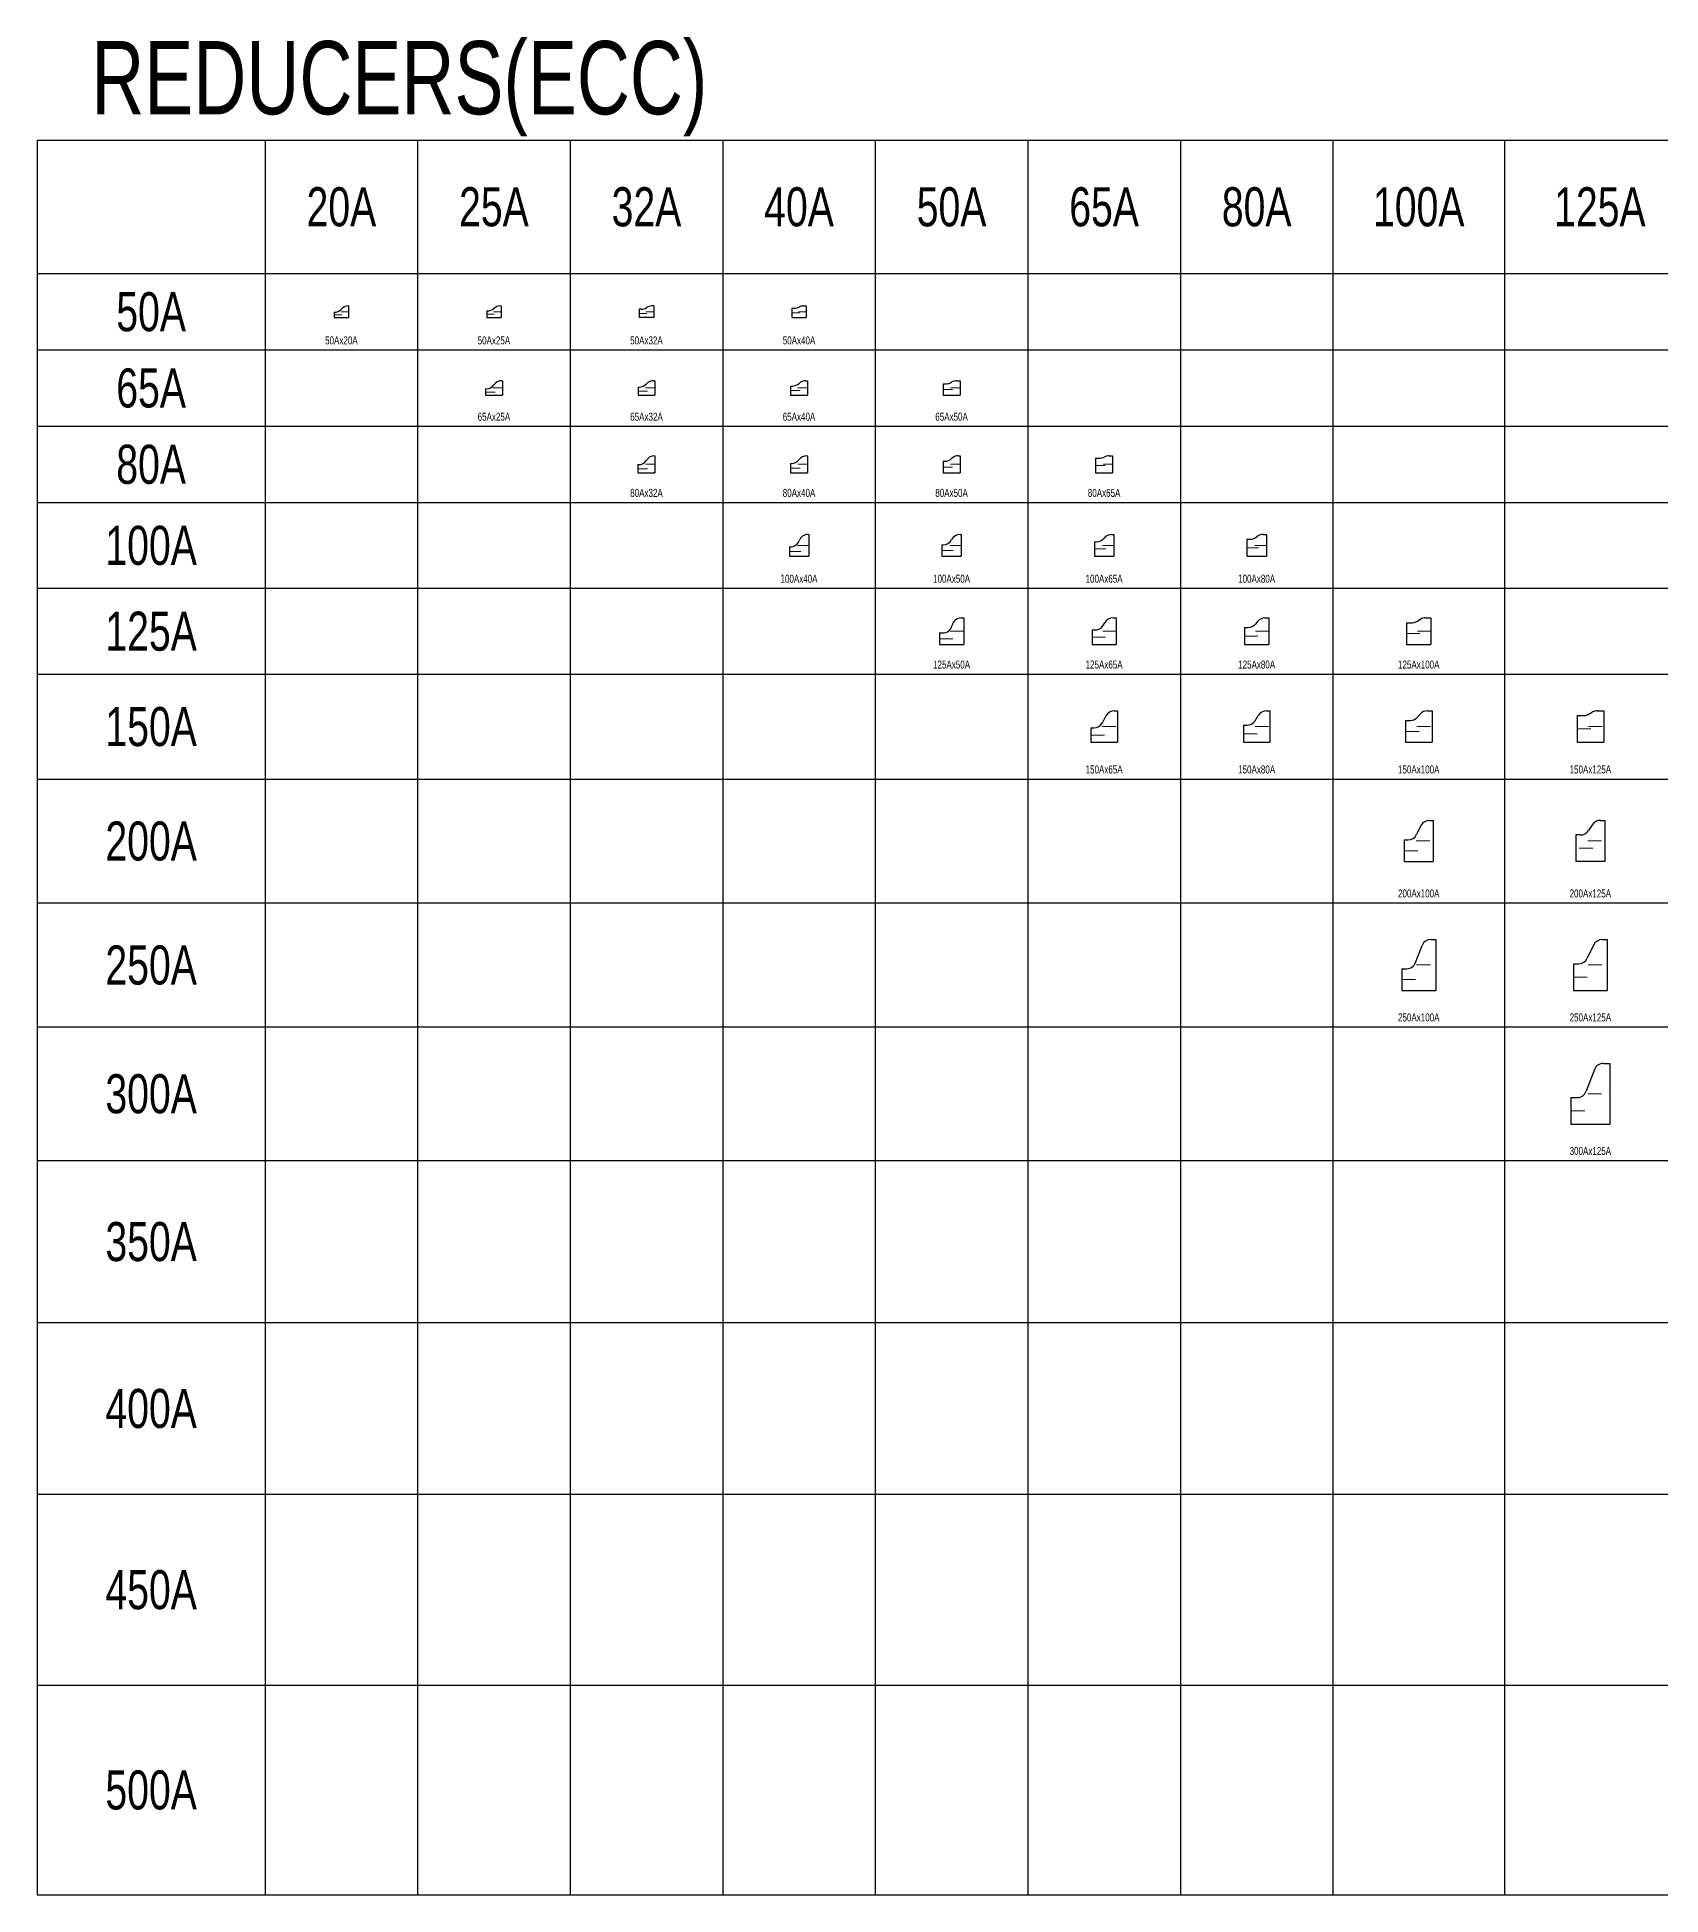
# Model space of a CAD drawing. Extents: x 0 to 90799, y 0 to 77868.
# Drawn here: x 26400 to 34915, y 55878 to 65617 of the extents above; entities that cross this region are included whole.
import ezdxf
from ezdxf.enums import TextEntityAlignment as Align

# ---------------------------------------------------------------- set-up
doc = ezdxf.new("R2010")
doc.units = 0
doc.header["$LTSCALE"] = 30
doc.header["$MEASUREMENT"] = 0
doc.linetypes.add('DGN Style 4', pattern=[4.8, 2.4, -1.2, 0, -1.2])
doc.layers.add('L(c)', color=1, linetype='DGN Style 4', lineweight=5)
doc.layers.add('L(txt)', color=2, linetype='Continuous', lineweight=13)
doc.styles.add('Style-ENGINEERING', font='ENGINEERING.shx')

# ---------------------------------------------------------------- blocks, each defined once
blk = doc.blocks.new('*U172')
for p, q in [((35.7, 30.2), (38.1, 30.2)), ((38.1, 30.2), (38.1, -30.3)), ((-38.1, -3.1), (-38.1, -30.3)), ((-38.1, -3.1), (-37.1, -3.1)), ((-38.1, -30.3), (38.1, -30.3))]:
    blk.add_line(p, q)
for centre, start, end in [((-37.1, 46.9), 270, 318.18712), ((37.5, -19.7), 91.98488, 138.18712)]:
    blk.add_arc(centre, 50, start, end)
blk = doc.blocks.new('*U173')
for p, q in [((-38.1, 3.7), (-38.1, -30.3)), ((-38.1, 3.7), (-33.8, 3.7)), ((34, 30.2), (38.1, 30.2)), ((38.1, 30.2), (38.1, -30.3)), ((-38.1, -30.3), (38.1, -30.3))]:
    blk.add_line(p, q)
for centre, start, end in [((-33.8, 53.7), 270, 312.69278), ((34, -19.8), 90, 132.69278)]:
    blk.add_arc(centre, 50, start, end)
blk = doc.blocks.new('*U174')
for p, q in [((-38.1, 12.4), (-38.1, -30.3)), ((-28.5, 12.4), (-38.1, 12.4)), ((38.1, 30.2), (28.5, 30.2)), ((38.1, 30.2), (38.1, -30.3)), ((38.1, -30.3), (-38.1, -30.3))]:
    blk.add_line(p, q)
for centre, start, end in [((-28.5, 62.4), 270, 304.71449), ((28.5, -19.8), 90, 124.71449)]:
    blk.add_arc(centre, 50, start, end)
blk = doc.blocks.new('*U175')
for p, q in [((-38.1, 18.3), (-38.1, -30.3)), ((-38.1, 18.3), (-23.5, 18.3)), ((23.8, 30.2), (38.1, 30.2)), ((38.1, 30.2), (38.1, -30.3)), ((-38.1, -30.3), (38.1, -30.3))]:
    blk.add_line(p, q)
for centre, start, end in [((-23.5, 68.3), 270, 298.23677), ((23.8, -19.8), 90, 118.23677)]:
    blk.add_arc(centre, 50, start, end)
blk = doc.blocks.new('*U176')
for p, q in [((40.8, 38.1), (44.5, 38.1)), ((44.5, 38.1), (44.5, -38.2)), ((-44.4, -4.2), (-44.4, -38.2)), ((-44.4, -4.2), (-40.8, -4.2)), ((-44.4, -38.2), (44.5, -38.2))]:
    blk.add_line(p, q)
for centre, start, end in [((-40.8, 45.8), 270, 324.76019), ((40.8, -11.9), 90, 144.76019)]:
    blk.add_arc(centre, 50, start, end)
blk = doc.blocks.new('*U177')
for p, q in [((-44.4, 4.5), (-44.4, -38.2)), ((-44.4, 4.5), (-37.4, 4.5)), ((37.4, 38.1), (44.5, 38.1)), ((44.5, 38.1), (44.5, -38.2)), ((-44.4, -38.2), (44.5, -38.2))]:
    blk.add_line(p, q)
for centre, start, end in [((-37.4, 54.5), 270, 318.39435), ((37.4, -11.9), 90, 138.39435)]:
    blk.add_arc(centre, 50, start, end)
blk = doc.blocks.new('*U178')
for p, q in [((-44.4, 10.4), (-44.4, -38.2)), ((-44.4, 10.4), (-34.5, 10.4)), ((34.6, 38.1), (44.5, 38.1)), ((44.5, 38.1), (44.5, -38.2)), ((-44.4, -38.2), (44.5, -38.2))]:
    blk.add_line(p, q)
for centre, start, end in [((-34.5, 60.4), 270, 313.69728), ((34.6, -11.9), 90, 133.69727)]:
    blk.add_arc(centre, 50, start, end)
blk = doc.blocks.new('*U179')
for p, q in [((-44.4, 22.3), (-44.4, -38.2)), ((-44.4, 22.3), (-26.6, 22.3)), ((27.3, 38.1), (44.5, 38.1)), ((44.5, 38.1), (44.5, -38.2)), ((-44.4, -38.2), (44.5, -38.2))]:
    blk.add_line(p, q)
for centre, start, end in [((-26.6, 72.3), 270, 302.64808), ((27.3, -11.9), 90, 122.64808)]:
    blk.add_arc(centre, 50, start, end)
blk = doc.blocks.new('*U180')
for p, q in [((42.2, 44.5), (44.4, 44.5)), ((44.4, 44.5), (44.4, -44.6)), ((-44.5, -1.9), (-44.5, -44.6)), ((-44.5, -1.9), (-42.2, -1.9)), ((-44.5, -44.6), (44.4, -44.6))]:
    blk.add_line(p, q)
for centre, start, end in [((-42.2, 48.1), 270, 327.58824), ((42.2, -5.5), 90, 147.58824)]:
    blk.add_arc(centre, 50, start, end)
blk = doc.blocks.new('*U181')
for p, q in [((-44.4, 4), (-44.4, -44.6)), ((-44.4, 4), (-40.2, 4)), ((40.2, 44.5), (44.5, 44.5)), ((44.5, 44.5), (44.5, -44.6)), ((-44.4, -44.6), (44.5, -44.6))]:
    blk.add_line(p, q)
for centre, start, end in [((-40.2, 54), 270, 323.48737), ((40.2, -5.5), 90, 143.48737)]:
    blk.add_arc(centre, 50, start, end)
blk = doc.blocks.new('*U182')
for p, q in [((-44.5, 15.9), (-44.5, -44.6)), ((-44.5, 15.9), (-35, 15.9)), ((35, 44.5), (44.4, 44.5)), ((44.4, 44.5), (44.4, -44.6)), ((-44.5, -44.6), (44.4, -44.6))]:
    blk.add_line(p, q)
for centre, start, end in [((-35, 65.9), 270, 314.43869), ((35, -5.5), 90, 134.43869)]:
    blk.add_arc(centre, 50, start, end)
blk = doc.blocks.new('*U183')
for p, q in [((-44.4, 31.7), (-44.4, -44.6)), ((-44.4, 31.7), (-23.8, 31.7)), ((25.2, 44.5), (44.5, 44.5)), ((44.5, 44.5), (44.5, -44.6)), ((-44.4, -44.6), (44.5, -44.6))]:
    blk.add_line(p, q)
for centre, start, end in [((-23.8, 81.7), 270, 299.30811), ((25.2, -5.5), 90, 119.30811)]:
    blk.add_arc(centre, 50, start, end)
blk = doc.blocks.new('*U184')
for p, q in [((-50.8, 31.9), (-50.8, -57.2)), ((-50.8, 31.9), (-32.9, 31.9)), ((33.5, 57.1), (50.8, 57.1)), ((50.8, 57.1), (50.8, -57.2)), ((-50.8, -57.2), (50.8, -57.2))]:
    blk.add_line(p, q)
for centre, start, end in [((-32.9, 81.9), 270, 311.58257), ((33.5, 7.1), 90, 131.58257)]:
    blk.add_arc(centre, 50, start, end)
blk = doc.blocks.new('*U185')
for p, q in [((-50.8, 19.1), (-50.8, -57.2)), ((-50.8, 19.1), (-39.1, 19.1)), ((39.3, 57.1), (50.8, 57.1)), ((50.8, 57.1), (50.8, -57.2)), ((-50.8, -57.2), (50.8, -57.2))]:
    blk.add_line(p, q)
for centre, start, end in [((-39.1, 69.1), 270, 321.68387), ((39.3, 7.1), 90, 141.68387)]:
    blk.add_arc(centre, 50, start, end)
blk = doc.blocks.new('*U186')
for p, q in [((-50.8, 3.3), (-50.8, -57.2)), ((-50.8, 3.3), (-44.2, 3.3)), ((44.5, 57.1), (50.8, 57.1)), ((50.8, 57.1), (50.8, -57.2)), ((-50.8, -57.2), (50.8, -57.2))]:
    blk.add_line(p, q)
for centre, start, end in [((-44.2, 53.3), 270, 332.48376), ((44.5, 7.1), 90, 152.48376)]:
    blk.add_arc(centre, 50, start, end)
blk = doc.blocks.new('*U187')
for p, q in [((47.4, 57.1), (50.8, 57.1)), ((50.8, 57.1), (50.8, -57.2)), ((-50.8, -8.6), (-50.8, -57.2)), ((-50.8, -8.6), (-46.5, -8.6)), ((-50.8, -57.2), (50.8, -57.2))]:
    blk.add_line(p, q)
for centre, start, end in [((-46.5, 41.4), 270, 339.94024), ((47.4, 7.1), 90, 159.94024)]:
    blk.add_arc(centre, 50, start, end)
blk = doc.blocks.new('*U188')
for p, q in [((50.2, 69.9), (63.5, 69.9)), ((63.5, 69.9), (63.5, -69.9)), ((-63.5, -9.4), (-63.5, -69.9)), ((-63.5, -9.4), (-46.7, -9.4)), ((-63.5, -69.9), (63.5, -69.9))]:
    blk.add_line(p, q)
for centre, start, end in [((-46.7, 40.6), 270, 348.05925), ((51.2, 19.9), 91.14593, 168.05925)]:
    blk.add_arc(centre, 50, start, end)
blk = doc.blocks.new('*U189')
for p, q in [((-63.5, 6.4), (-63.5, -69.9)), ((-63.5, 6.4), (-48, 6.4)), ((-6.3, 28.6), (2.9, 43.1)), ((47.2, 69.9), (63.5, 69.9)), ((63.5, 69.9), (63.5, -69.9)), ((-63.5, -69.9), (63.5, -69.9))]:
    blk.add_line(p, q)
for centre, start, end in [((-47.9, 56.4), 269.88823, 326.26964), ((47.2, 19.9), 90, 152.34474)]:
    blk.add_arc(centre, 50, start, end)
blk = doc.blocks.new('*U190')
for p, q in [((-63.5, 19.3), (-63.5, -69.9)), ((-63.5, 19.3), (-44.5, 19.3)), ((6.2, 52), (-6.2, 37.2)), ((43.5, 69.9), (63.5, 69.9)), ((63.5, 69.9), (63.5, -69.9)), ((-63.5, -69.9), (63.5, -69.9))]:
    blk.add_line(p, q)
for centre, start, end in [((-44.5, 69.3), 270, 320.11559), ((44.5, 19.9), 91.14593, 140.09463)]:
    blk.add_arc(centre, 50, start, end)
blk = doc.blocks.new('*U191')
for p, q in [((-63.5, 44.4), (-63.5, -69.9)), ((-63.5, 44.4), (-35.1, 44.4)), ((-9.3, 51.6), (9.3, 62.7)), ((34.1, 69.9), (63.5, 69.9)), ((63.5, 69.9), (63.5, -69.9)), ((-63.5, -69.9), (63.5, -69.9))]:
    blk.add_line(p, q)
for centre, start, end in [((-35.1, 94.4), 270, 301.06883), ((35.1, 19.9), 91.14593, 121.06564)]:
    blk.add_arc(centre, 50, start, end)
blk = doc.blocks.new('*U192')
for p, q in [((-69.8, 57.2), (-69.8, -82.6)), ((-69.8, 57.2), (-36, 57.2)), ((-12.1, 63.3), (12.1, 76.5)), ((36, 82.6), (69.9, 82.6)), ((69.9, 82.6), (69.9, -82.6)), ((-69.8, -82.6), (69.9, -82.6))]:
    blk.add_line(p, q)
for centre, start, end in [((-36, 107.2), 270, 298.5856), ((36, 32.6), 90, 118.61046)]:
    blk.add_arc(centre, 50, start, end)
blk = doc.blocks.new('*U193')
for p, q in [((-69.8, 31.7), (-69.8, -82.6)), ((-69.8, 31.7), (-45.3, 31.7)), ((-8.4, 47.9), (8.4, 66.3)), ((45.3, 82.6), (69.9, 82.6)), ((69.9, 82.6), (69.9, -82.6)), ((-69.8, -82.6), (69.9, -82.6))]:
    blk.add_line(p, q)
for centre, start, end in [((-45.3, 81.7), 270, 317.55118), ((45.3, 32.6), 90, 137.55126)]:
    blk.add_arc(centre, 50, start, end)
blk = doc.blocks.new('*U194')
for p, q in [((-69.8, 6.5), (-69.8, -82.6)), ((-69.8, 6.5), (-51.3, 6.5)), ((-8.7, 30.4), (8.7, 58.7)), ((51.3, 82.6), (69.9, 82.6)), ((69.9, 82.6), (69.9, -82.6)), ((-69.8, -82.6), (69.9, -82.6))]:
    blk.add_line(p, q)
for centre, start, end in [((-51.3, 56.5), 270, 328.53848), ((51.3, 32.6), 90, 148.5371)]:
    blk.add_arc(centre, 50, start, end)
blk = doc.blocks.new('*U195')
for p, q in [((9.2, 55.8), (-9.2, 20.5)), ((53.5, 82.6), (69.9, 82.6)), ((69.9, 82.6), (69.9, -82.6)), ((-69.8, -6.3), (-69.8, -82.6)), ((-69.8, -6.3), (-53.5, -6.3)), ((-69.8, -82.6), (69.9, -82.6))]:
    blk.add_line(p, q)
for centre, start, end in [((-53.5, 43.7), 270, 332.36026), ((53.5, 32.6), 90, 152.34474)]:
    blk.add_arc(centre, 50, start, end)
blk = doc.blocks.new('*U196')
for p, q in [((56.4, 108.1), (76.2, 108.1)), ((76.2, 108.1), (76.2, -108.2)), ((-76.2, 6.1), (-76.2, -108.2)), ((-76.2, 6.1), (-56.4, 6.1)), ((11.6, 80.4), (-11.6, 33.9)), ((-76.2, -108.2), (76.2, -108.2))]:
    blk.add_line(p, q)
for centre, start, end in [((56.4, 58.1), 90, 153.51896), ((-56.4, 56.1), 270, 333.52444)]:
    blk.add_arc(centre, 50, start, end)
blk = doc.blocks.new('*U197')
for p, q in [((52.3, 108.2), (76.2, 108.1)), ((76.2, 108.1), (76.2, -108.2)), ((-76.2, 31.6), (-76.2, -108.2)), ((-52.1, 31.6), (-76.2, 31.6)), ((10.5, 85.9), (-10, 54.6)), ((76.2, -108.2), (-76.2, -108.2))]:
    blk.add_line(p, q)
for centre, start, end in [((52.1, 58.2), 89.70802, 146.3234), ((-52.1, 81.6), 270, 327.34891)]:
    blk.add_arc(centre, 50, start, end)
blk = doc.blocks.new('*U201')
for p, q in [((16.6, 103.8), (-16.2, 35)), ((62.4, 133.7), (88.9, 133.7)), ((88.9, 133.7), (88.9, -133.7)), ((-88.9, 6.1), (-88.9, -133.7)), ((-88.9, 6.1), (-61.5, 6.1)), ((-88.9, -133.7), (88.9, -133.7))]:
    blk.add_line(p, q)
for centre, start, end in [((62.4, 83.7), 90, 156.31065), ((-61.5, 56.1), 270, 335.07196)]:
    blk.add_arc(centre, 50, start, end)
blk = doc.blocks.new('*U202')
for p, q in [((-17.3, 12.5), (17.8, 102.8)), ((64, 133.7), (88.9, 133.7)), ((88.9, 133.7), (88.9, -133.7)), ((-88.9, -19.4), (-88.9, -133.7)), ((-88.9, -19.4), (-63.9, -19.4)), ((-88.9, -133.7), (88.9, -133.7))]:
    blk.add_line(p, q)
for centre, start, end in [((64, 83.7), 90, 157.5703), ((-63.9, 30.6), 270, 338.83919)]:
    blk.add_arc(centre, 50, start, end)
blk = doc.blocks.new('*U203')
for p, q in [((21.6, 127), (-21.7, 12.6)), ((68.4, 159.2), (101.6, 159.2)), ((101.6, 159.2), (101.6, -159.3)), ((-101.6, -19.5), (-101.6, -159.3)), ((-101.6, -19.5), (-68.4, -19.5)), ((-101.6, -159.3), (101.6, -159.3))]:
    blk.add_line(p, q)
for centre, start, end in [((68.4, 109.2), 90, 159.23922), ((-68.4, 30.5), 270, 338.94223)]:
    blk.add_arc(centre, 50, start, end)

msp = doc.modelspace()

# ---------------------------------------------------------------- linework, layer by layer
for p, q in [((26400, 65078), (26400, 55878)), ((26400, 65078), (43045.6, 65078)), ((27595.6, 65078), (27595.6, 55878)), ((28395.6, 65078), (28395.6, 55878)), ((29195.6, 65078), (29195.6, 55878)), ((29995.6, 65078), (29995.6, 55878)), ((30795.6, 65078), (30795.6, 55878)), ((31595.6, 65078), (31595.6, 55878)), ((32395.6, 65078), (32395.6, 55878)), ((33195.6, 65078), (33195.6, 55878)), ((34095.6, 65078), (34095.6, 55878)), ((26400, 64378), (43045.6, 64378)), ((26400, 63978), (43045.6, 63978)), ((26400, 63578), (43045.6, 63578)), ((26400, 63178), (43045.6, 63178)), ((26400, 62728), (43045.6, 62728)), ((26400, 62278), (43045.6, 62278)), ((26400, 61728), (43045.6, 61728)), ((26400, 61078), (43045.6, 61078)), ((26400, 60428), (43045.6, 60428)), ((26400, 59728), (43045.6, 59728)), ((26400, 58878), (43045.6, 58878)), ((26400, 57978), (43045.6, 57978)), ((26400, 56978), (43045.6, 56978)), ((26400, 55878), (43045.6, 55878))]:
    msp.add_line(p, q)
at = {"layer": 'L(c)'}
for p, q in [((27957.5, 64161.3), (27997.5, 64161.3)), ((27993.7, 64178), (28033.7, 64178)), ((28757.5, 64164.7), (28797.5, 64164.7)), ((28793.7, 64178), (28833.7, 64178)), ((29557.5, 64169.1), (29597.5, 64169.1)), ((29593.7, 64178), (29633.7, 64178)), ((30357.5, 64172), (30397.5, 64172)), ((30393.7, 64178), (30433.7, 64178)), ((28751.2, 63756.8), (28801.2, 63756.8)), ((28790.1, 63778), (28840.1, 63778)), ((29551.2, 63761.2), (29601.2, 63761.2)), ((29590.1, 63778), (29640.1, 63778)), ((30351.2, 63764.1), (30401.2, 63764.1)), ((30390.1, 63778), (30440.1, 63778)), ((31151.2, 63770.1), (31201.2, 63770.1)), ((31190.1, 63778), (31240.1, 63778)), ((29551.2, 63354.8), (29601.2, 63354.8)), ((29590.1, 63378), (29640.1, 63378)), ((30351.2, 63357.7), (30401.2, 63357.7)), ((30390.1, 63378), (30440.1, 63378)), ((31151.2, 63363.7), (31201.2, 63363.7)), ((31240.1, 63378), (31190.1, 63378)), ((31951.2, 63371.6), (32001.2, 63371.6)), ((31990.1, 63378), (32040.1, 63378)), ((30344.8, 62920.1), (30404.8, 62920.1)), ((30386.4, 62953), (30446.4, 62953)), ((31144.8, 62926.1), (31204.8, 62926.1)), ((31186.4, 62953), (31246.4, 62953)), ((31944.8, 62934), (32004.8, 62934)), ((31986.4, 62953), (32046.4, 62953)), ((32744.8, 62940.4), (32804.8, 62940.4)), ((32786.4, 62953), (32846.4, 62953)), ((31132.1, 62463.3), (31202.1, 62463.3)), ((31189.1, 62503), (31259.1, 62503)), ((31932.1, 62471.2), (32002.1, 62471.2)), ((31989.1, 62503), (32059.1, 62503)), ((32732.1, 62477.6), (32802.1, 62477.6)), ((32789.1, 62503), (32859.1, 62503)), ((33582.1, 62490.2), (33652.1, 62490.2)), ((33639.1, 62503), (33709.1, 62503)), ((31925.8, 61958.5), (32005.8, 61958.5)), ((31985.5, 62003), (32065.5, 62003)), ((32725.8, 61964.9), (32805.8, 61964.9)), ((32785.5, 62003), (32865.5, 62003)), ((33575.8, 61977.5), (33655.8, 61977.5)), ((33635.5, 62003), (33715.5, 62003)), ((34475.8, 61990.3), (34555.8, 61990.3)), ((34535.5, 62003), (34615.5, 62003)), ((33631.8, 61403), (33721.8, 61403)), ((34559.4, 61364.7), (34469.4, 61364.7)), ((34531.8, 61403), (34621.8, 61403)), ((33569.4, 61352), (33659.4, 61352)), ((33556.7, 60676.4), (33656.7, 60676.4)), ((33634.5, 60753), (33734.5, 60753)), ((34456.7, 60689.2), (34556.7, 60689.2)), ((34534.5, 60753), (34634.5, 60753)), ((34532.2, 60078), (34647.2, 60078)), ((34444, 59988.6), (34559, 59988.6))]:
    msp.add_line(p, q, dxfattribs=at)

# ---------------------------------------------------------------- block references
for name, p in [('*U172', (27995.6, 64178)), ('*U173', (28795.6, 64178)), ('*U174', (29595.6, 64178)), ('*U175', (30395.6, 64178)), ('*U176', (28795.6, 63778)), ('*U177', (29595.6, 63778)), ('*U178', (30395.6, 63778)), ('*U179', (31195.6, 63778)), ('*U180', (29595.6, 63378)), ('*U181', (30395.6, 63378)), ('*U182', (31195.6, 63378)), ('*U183', (31995.6, 63378)), ('*U187', (30395.6, 62953)), ('*U186', (31195.6, 62953)), ('*U185', (31995.6, 62953)), ('*U184', (32795.6, 62953)), ('*U188', (31195.6, 62503)), ('*U189', (31995.6, 62503)), ('*U190', (32795.6, 62503)), ('*U191', (33645.6, 62503)), ('*U195', (31995.6, 62003)), ('*U194', (32795.6, 62003)), ('*U193', (33645.6, 62003)), ('*U192', (34545.6, 62003)), ('*U196', (33645.6, 61403)), ('*U197', (34545.6, 61403)), ('*U202', (33645.6, 60753)), ('*U201', (34545.6, 60753)), ('*U203', (34545.6, 60078))]:
    msp.add_blockref(name, p)

# ---------------------------------------------------------------- texts
at = {"style": 'Style-ENGINEERING', "width": 0.75}
for s, p in [('50Ax20A', (27995.6, 64027.5)), ('50Ax25A', (28795.6, 64027.5)), ('50Ax32A', (29595.6, 64027.5)), ('50Ax40A', (30395.6, 64027.5)), ('65Ax25A', (28795.6, 63627.5)), ('65Ax32A', (29595.6, 63627.5)), ('65Ax40A', (30395.6, 63627.5)), ('65Ax50A', (31195.6, 63627.5)), ('80Ax32A', (29595.6, 63228)), ('80Ax40A', (30395.6, 63228)), ('80Ax50A', (31195.6, 63228)), ('80Ax65A', (31995.6, 63228)), ('100Ax40A', (30395.6, 62778)), ('100Ax50A', (31195.6, 62778)), ('100Ax65A', (31995.6, 62778)), ('100Ax80A', (32795.6, 62778)), ('125Ax50A', (31195.6, 62328)), ('125Ax65A', (31995.6, 62328)), ('125Ax80A', (32795.6, 62328)), ('125Ax100A', (33645.6, 62328)), ('150Ax65A', (31995.6, 61778)), ('150Ax80A', (32795.6, 61778)), ('150Ax100A', (33645.6, 61778)), ('150Ax125A', (34545.6, 61778)), ('200Ax100A', (33645.6, 61128)), ('200Ax125A', (34545.6, 61128)), ('250Ax100A', (33645.6, 60478)), ('250Ax125A', (34545.6, 60478)), ('300Ax125A', (34545.6, 59778))]:
    msp.add_text(s, height=41.94, dxfattribs=at).set_placement(p, align=Align.MIDDLE_CENTER)
at = {"layer": 'L(txt)', "style": 'Style-ENGINEERING', "width": 0.75}
msp.add_text('REDUCERS(ECC)', height=384, dxfattribs=at).set_placement((26684, 65404.9), align=Align.MIDDLE_LEFT)
for s, p in [('20A', (27995.6, 64728)), ('25A', (28795.6, 64728)), ('32A', (29595.6, 64728)), ('40A', (30395.6, 64728)), ('50A', (31195.6, 64728)), ('65A', (31995.6, 64728)), ('80A', (32795.6, 64728)), ('100A', (33645.6, 64728)), ('125A', (34595.6, 64728)), ('50A', (26997.8, 64178)), ('65A', (26997.8, 63778)), ('80A', (26997.8, 63378)), ('100A', (26997.8, 62953)), ('125A', (26997.8, 62503)), ('150A', (26997.8, 62003)), ('200A', (26997.8, 61403)), ('250A', (26997.8, 60753)), ('300A', (26997.8, 60078)), ('350A', (26997.8, 59303)), ('400A', (26997.8, 58428)), ('450A', (26997.8, 57478)), ('500A', (26997.8, 56428))]:
    msp.add_text(s, height=204.8, dxfattribs=at).set_placement(p, align=Align.MIDDLE_CENTER)

doc.saveas('drawing.dxf')
